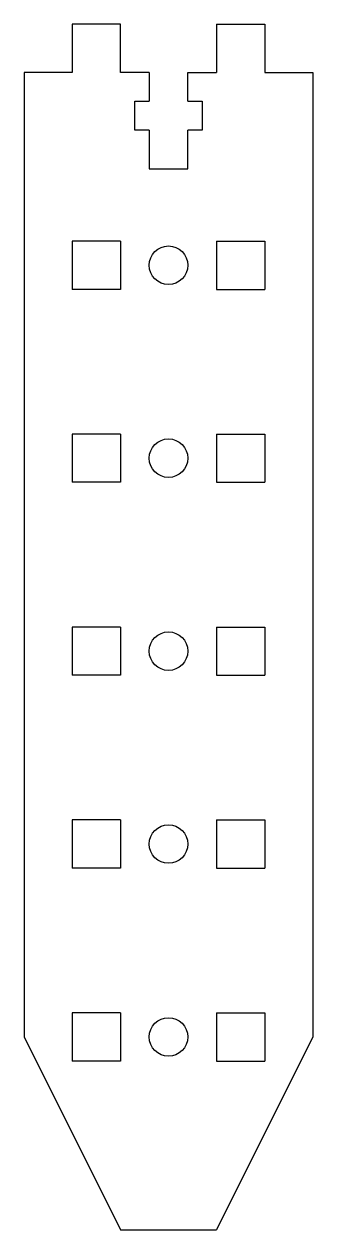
# Model space of a CAD drawing. Header units: millimetres. Extents: x -15 to 15, y -20 to 105.
import ezdxf

# ---------------------------------------------------------------- set-up
doc = ezdxf.new("R2010")
doc.units = ezdxf.units.MM

msp = doc.modelspace()

# ---------------------------------------------------------------- linework, layer by layer
at = {"color": 7, "linetype": 'Continuous', "lineweight": 25}
for p, q in [((-5, 105), (-10, 105)), ((-10, 105), (-10, 100)), ((-5, 100), (-5, 105)), ((5, 105), (10, 105)), ((5, 105), (5, 100)), ((10, 105), (10, 100)), ((-10, 100), (-15, 100)), ((-15, 100), (-15, 0)), ((-2, 100), (-5, 100)), ((-2, 100), (-2, 97)), ((2, 100), (5, 100)), ((2, 97), (2, 100)), ((10, 100), (15, 100)), ((15, 100), (15, 0)), ((-3.5, 94), (-3.5, 97)), ((-3.5, 97), (-2, 97)), ((2, 97), (3.5, 97)), ((3.5, 97), (3.5, 94)), ((-2, 94), (-3.5, 94)), ((-2, 94), (-2, 90)), ((2, 90), (2, 94)), ((3.5, 94), (2, 94)), ((-2, 90), (2, 90)), ((-10, 82.5), (-10, 77.5)), ((-5, 82.5), (-10, 82.5)), ((-5, 82.5), (-5, 77.5)), ((5, 82.5), (10, 82.5)), ((5, 82.5), (5, 77.5)), ((10, 82.5), (10, 77.5)), ((-5, 77.5), (-10, 77.5)), ((5, 77.5), (10, 77.5)), ((-10, 62.5), (-10, 57.5)), ((-5, 62.5), (-10, 62.5)), ((-5, 62.5), (-5, 57.5)), ((5, 62.5), (10, 62.5)), ((5, 62.5), (5, 57.5)), ((10, 62.5), (10, 57.5)), ((-5, 57.5), (-10, 57.5)), ((5, 57.5), (10, 57.5)), ((-10, 42.5), (-10, 37.5)), ((-5, 42.5), (-10, 42.5)), ((-5, 42.5), (-5, 37.5)), ((5, 42.5), (10, 42.5)), ((5, 42.5), (5, 37.5)), ((10, 42.5), (10, 37.5)), ((-5, 37.5), (-10, 37.5)), ((5, 37.5), (10, 37.5)), ((-10, 22.5), (-10, 17.5)), ((-5, 22.5), (-10, 22.5)), ((-5, 22.5), (-5, 17.5)), ((5, 22.5), (10, 22.5)), ((5, 22.5), (5, 17.5)), ((10, 22.5), (10, 17.5)), ((-5, 17.5), (-10, 17.5)), ((5, 17.5), (10, 17.5)), ((-10, 2.5), (-10, -2.5)), ((-5, 2.5), (-10, 2.5)), ((-5, 2.5), (-5, -2.5)), ((5, 2.5), (10, 2.5)), ((5, 2.5), (5, -2.5)), ((10, 2.5), (10, -2.5)), ((-15, 0), (-5, -20)), ((15, 0), (5, -20)), ((-5, -2.5), (-10, -2.5)), ((5, -2.5), (10, -2.5)), ((-5, -20), (5, -20))]:
    msp.add_line(p, q, dxfattribs=at)
for centre in [(0, 80), (0, 60), (0, 40), (0, 20), (0, 0)]:
    msp.add_circle(centre, 2, dxfattribs=at)

doc.saveas('drawing.dxf')
